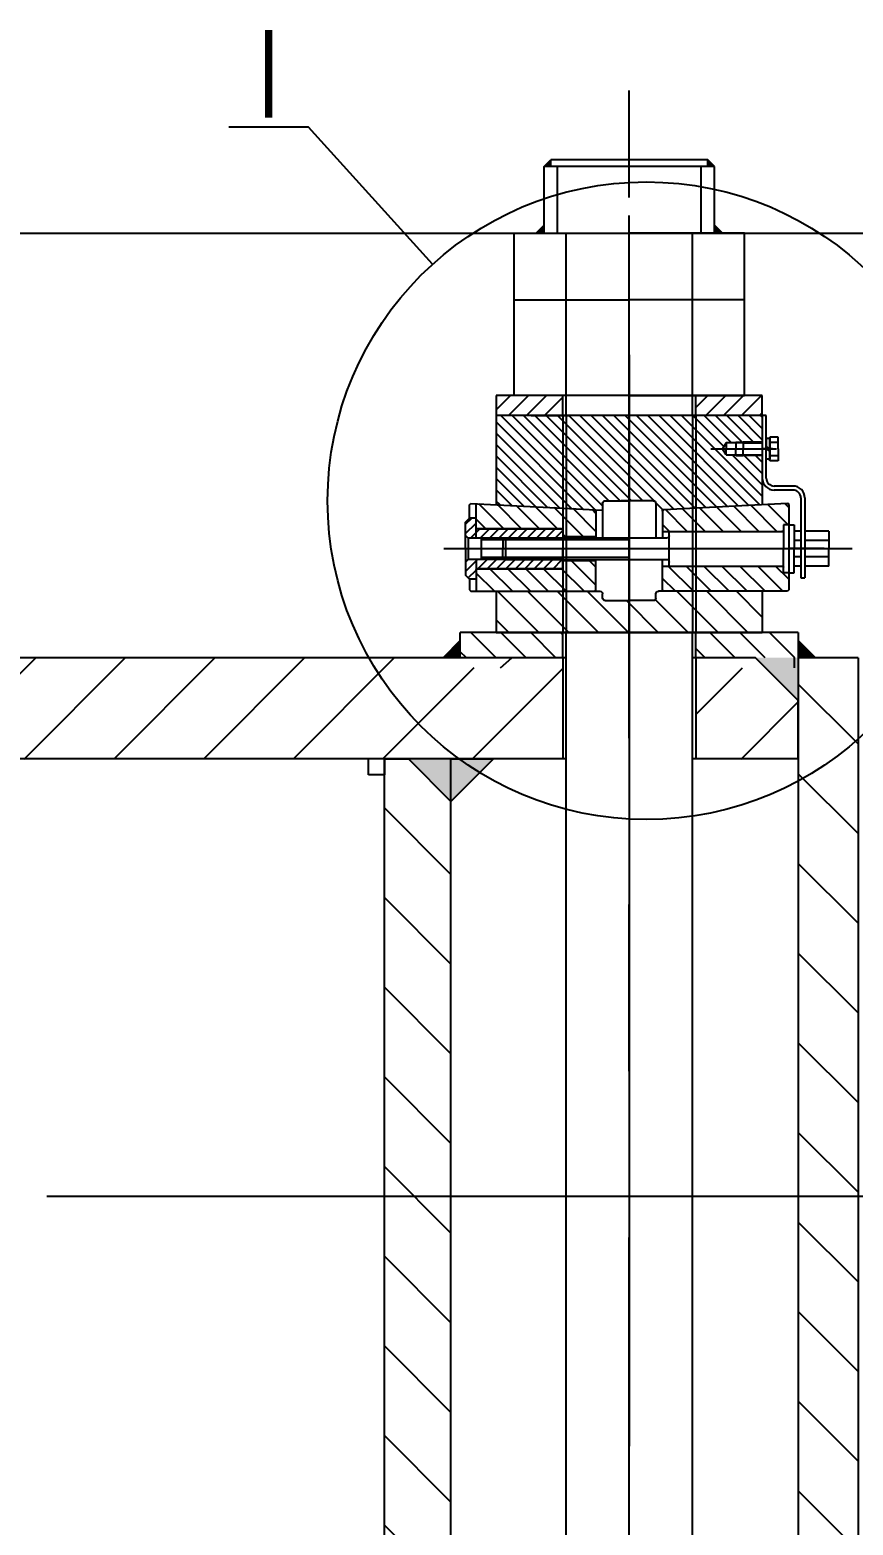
# Model space of a CAD drawing. Header units: millimetres. Extents: x -254 to 20771, y -723 to 14152.
# Drawn here: x 15975 to 16594, y 11575 to 12698 of the extents above; entities that cross this region are included whole.
import ezdxf
from ezdxf.enums import TextEntityAlignment as Align

# ---------------------------------------------------------------- set-up
doc = ezdxf.new("R2010")
doc.units = ezdxf.units.MM
doc.header["$LTSCALE"] = 500
doc.linetypes.add('F', pattern=[0.75, 0.5, -0.25])
doc.linetypes.add('G', pattern=[2, 1.25, -0.25, 0.25, -0.25])
for name, color, linetype in [('01', 7, 'Continuous'), ('02', 1, 'Continuous'), ('04', 2, 'F'), ('05', 4, 'G'), ('08', 1, 'Continuous'), ('11', 3, 'Continuous')]:
    doc.layers.add(name, color=color, linetype=linetype)
doc.styles.get("Standard").update_dxf_attribs({"font": 'isocp', "width": 0.707, "bigfont": 'intecad.shx'})
doc.dimstyles.new('INTE', dxfattribs={"dimscale": 50, "dimtxt": 3.5, "dimasz": 3, "dimexe": 3, "dimexo": 0, "dimgap": 1, "dimtad": 1, "dimdec": 3, "dimdsep": 46, "dimtxsty": 'Standard', "dimcen": 0, "dimclrd": 1, "dimclre": 1, "dimclrt": 3, "dimaunit": 1, "dimadec": 0, "dimazin": 0, "dimtfac": 1, "dimtdec": 3, "dimtmove": 0, "dimatfit": 0, "dimfxl": 1, "dimarcsym": 0})

# ---------------------------------------------------------------- blocks, each defined once
blk = doc.blocks.new('ww www')
at = {"layer": '02', "linetype": 'Continuous'}
h = blk.add_hatch(dxfattribs=at)
h.set_pattern_fill('ANSI31', color=1, scale=15, style=0)
h.paths.add_polyline_path([(14798.8, 10268.3), (14798.8, 10223.3), (15522.8, 10223.3), (15514.9, 10268.3)])
for p, q in [((14798.8, 10268.3), (15477.9, 10268.3)), ((14798.8, 10268.3), (14798.8, 10223.3)), ((15516, 10261.9), (15522.8, 10223.3)), ((14798.8, 10223.3), (15522.8, 10223.3))]:
    blk.add_line(p, q)
blk = doc.blocks.new('dwqwer')
at = {"layer": '02', "linetype": 'Continuous'}
h = blk.add_hatch(dxfattribs=at)
h.set_pattern_fill('ANSI31', color=1, scale=15, style=0)
h.paths.add_polyline_path([(13249.2, 9326.6), (13249.2, 9351.6), (13224.2, 9376.6), (12624.2, 9376.6), (12592.2, 9344.6), (12592.2, 9326.6)])
for p, q in [((12592.2, 9344.6), (12624.2, 9376.6)), ((13224.2, 9376.6), (12624.2, 9376.6)), ((13224.2, 9376.6), (13249.2, 9351.6)), ((13249.2, 9326.6), (13249.2, 9351.6)), ((12592.2, 9326.6), (12592.2, 9344.6)), ((13249.2, 9326.6), (12592.2, 9326.6))]:
    blk.add_line(p, q)
blk = doc.blocks.new('*D85')
at = {"layer": '08', "color": 1, "lineweight": -2}
for p, q in [((16512.3, 12545.4), (17750.1, 12545.4)), ((17600.1, 11325.4), (17600.1, 12395.4)), ((16471.4, 11175.4), (17750.1, 11175.4))]:
    blk.add_line(p, q, dxfattribs=at)
at = {"layer": '08', "color": 1}
for points in [[(17575.1, 12395.4), (17625.1, 12395.4), (17600.1, 12545.4)], [(17575.1, 11325.4), (17625.1, 11325.4), (17600.1, 11175.4)]]:
    blk.add_solid(points, dxfattribs=at)
at = {"layer": 'Defpoints', "color": 0}
for p in [(16512.3, 12545.4), (17600.1, 12545.4), (16471.4, 11175.4)]:
    blk.add_point(p, dxfattribs=at)
at = {"layer": '08', "color": 3, "insert": (17462.6, 11860.4), "char_height": 175, "attachment_point": 5, "rotation": 90}
blk.add_mtext('1370', dxfattribs=at)
blk = doc.blocks.new('*D86')
at = {"layer": '08', "color": 1, "lineweight": -2}
for p, q in [((15783, 12545.4), (18317.4, 12545.4)), ((18167.4, 12395.4), (18167.4, 10818.4)), ((15785.6, 10668.4), (18317.4, 10668.4))]:
    blk.add_line(p, q, dxfattribs=at)
at = {"layer": '08', "color": 1}
for points in [[(18142.4, 12395.4), (18192.4, 12395.4), (18167.4, 12545.4)], [(18142.4, 10818.4), (18192.4, 10818.4), (18167.4, 10668.4)]]:
    blk.add_solid(points, dxfattribs=at)
at = {"layer": 'Defpoints', "color": 0}
for p in [(15783, 12545.4), (15785.6, 10668.4), (18167.4, 10668.4)]:
    blk.add_point(p, dxfattribs=at)
at = {"layer": '08', "color": 3, "insert": (18029.9, 11606.9), "char_height": 175, "attachment_point": 5, "rotation": 90}
blk.add_mtext('1877', dxfattribs=at)
blk = doc.blocks.new('erwtr')
at = {"layer": '02', "linetype": 'Continuous', "ltscale": 0.75}
h = blk.add_hatch(dxfattribs=at)
h.set_pattern_fill('ANSI31', color=1, scale=15, angle=90, style=0)
h.set_pattern_definition([(45, (18586.69, -3455.853), (33.67596, -33.67596), [])])
h.paths.add_polyline_path([(10444, 4781.1), (10444, 4858.1), (10488, 4858.1), (10512.5, 4833.6), (10512.5, 4781.1)])
h.paths.add_polyline_path([(10444, 4681.1), (10512.5, 4681.1), (10512.5, 4607.1), (10520, 4607.1), (10520, 4458.1), (10444, 4458.1)])
h.paths.add_polyline_path([(10444, 4458.1), (10520, 4458.1), (10520, 4169.3), (10512.5, 4169.3), (10512.5, 4095.3), (10444, 4095.3)])
h.paths.add_polyline_path([(10444, 3995.3), (10512.5, 3995.3), (10512.5, 3921.3), (10520, 3921.3), (10520, 3702.1), (10495, 3677.1), (10463, 3677.1), (10444, 3696.1)])
blk = doc.blocks.new('etrttrd')
at = {"layer": '02'}
for points in [[(10976.1, 6762.1), (10989.1, 6749.1), (10976.1, 6749.1)], [(10976.1, 6482.1), (10989.1, 6495.1), (10976.1, 6495.1)], [(10976.1, 6076.4), (10989.1, 6063.4), (10976.1, 6063.4)], [(10976.1, 5796.4), (10989.1, 5809.4), (10976.1, 5809.4)]]:
    blk.add_hatch(color=256, dxfattribs=at).paths.add_polyline_path(points)
h = blk.add_hatch(dxfattribs=at)
h.set_pattern_fill('ANSI31', color=256, scale=5, style=0)
h.set_pattern_definition([(135, (16406.954, -68.102), (11.22532, 11.22532), [])])
h.paths.add_polyline_path([(10976.1, 6717.1), (10976.1, 6729), (10995.1, 6724.3), (10995.1, 6672.1), (10976.1, 6672.1)])
h.paths.add_polyline_path([(10976.1, 6749.1), (10995.1, 6749.1), (10995.1, 6724.3), (10976.1, 6729)])
h.paths.add_polyline_path([(10976.1, 6572.1), (10995.1, 6572.1), (10995.1, 6495.1), (10976.1, 6495.1)])
h = blk.add_hatch(dxfattribs=at)
h.set_pattern_fill('ANSI31', color=256, scale=5, style=0)
h.set_pattern_definition([(135, (16406.954, -753.802), (11.22532, 11.22532), [])])
h.paths.add_polyline_path([(10976.1, 6031.4), (10976.1, 6043.3), (10995.1, 6038.6), (10995.1, 5986.4), (10976.1, 5986.4)])
h.paths.add_polyline_path([(10976.1, 6063.4), (10995.1, 6063.4), (10995.1, 6038.6), (10976.1, 6043.3)])
h.paths.add_polyline_path([(10976.1, 5886.4), (10995.1, 5886.4), (10995.1, 5809.4), (10976.1, 5809.4)])
at = {"layer": '01', "color": 7, "linetype": 'Continuous'}
for p, q in [((10995.1, 6749.1), (10976.1, 6749.1)), ((10976.1, 6495.1), (10995.1, 6495.1)), ((10995.1, 6063.4), (10976.1, 6063.4))]:
    blk.add_line(p, q, dxfattribs=at)
at = {"layer": '01', "color": 7, "linetype": 'Continuous', "ltscale": 0.75}
for p, q in [((10995.1, 6749.1), (10995.1, 6495.1)), ((10995.1, 6063.4), (10995.1, 5809.4))]:
    blk.add_line(p, q, dxfattribs=at)
at = {"layer": '01'}
blk.add_line((10995.1, 5809.4), (10976.1, 5809.4), dxfattribs=at)
at = {"layer": '02'}
for p, q in [((10989.1, 6749.1), (10976.1, 6762.1)), ((10989.1, 6495.1), (10976.1, 6482.1)), ((10989.1, 6063.4), (10976.1, 6076.4)), ((10989.1, 5809.4), (10976.1, 5796.4))]:
    blk.add_line(p, q, dxfattribs=at)
blk = doc.blocks.new('etgrtgrtr')
at = {"layer": '01', "color": 7, "linetype": 'Continuous'}
for p, q in [((13798, 1497.8), (13858, 1497.8)), ((13798, 1494.8), (13858, 1494.8))]:
    blk.add_line(p, q, dxfattribs=at)
at = {"layer": '01'}
for p, q in [((13858, 1494.8), (13858, 1497.8)), ((13789, 1488.8), (13789, 1474.8)), ((13792, 1488.8), (13792, 1474.8)), ((13736, 1468.8), (13736, 1465.8)), ((13783, 1468.8), (13736, 1468.8)), ((13736, 1465.8), (13783, 1465.8))]:
    blk.add_line(p, q, dxfattribs=at)
for centre, radius, start, end in [((13798, 1488.8), 9, 90, 180), ((13798, 1488.8), 6, 90, 180), ((13783, 1474.8), 6, 270, 0), ((13783, 1474.8), 9, 270, 0)]:
    blk.add_arc(centre, radius, start, end, dxfattribs=at)
at = {"layer": '05', "color": 4, "linetype": 'G'}
for p, q in [((13836, 1512.4), (13836, 1486.4)), ((13761, 1452.6), (13761, 1475.5))]:
    blk.add_line(p, q, dxfattribs=at)
blk = doc.blocks.new('*U57')
at = {"layer": '01'}
for p, q in [((-7.7, 2.6), (-7.7, 0)), ((0, 2.6), (-7.7, 2.6)), ((-7.7, 0), (0, 0)), ((0, 0), (-1.5, 2.6)), ((0, 2.6), (1.5, 0)), ((0, 2.6), (7.7, 2.6)), ((7.7, 0), (0, 0)), ((7.7, 2.6), (7.7, 0))]:
    blk.add_line(p, q, dxfattribs=at)
at = {"layer": '05'}
blk.add_line((0, 4.7), (0, -2.1), dxfattribs=at)
blk = doc.blocks.new('ergertg')
at = {"layer": '02', "linetype": 'Continuous'}
h = blk.add_hatch(dxfattribs=at)
h.set_pattern_fill('ANSI31', color=1, scale=3, style=0)
h.set_pattern_definition([(135, (13771.895, 2181.4195), (6.7352, 6.7352), [])])
h.paths.add_polyline_path([(13566.7, 2653.7), (13571.7, 2653.7), (13571.7, 2657.7), (13586.7, 2657.7), (13587.7, 2656.7), (13583, 2563.7), (13582.5, 2563.2), (13582, 2562.7), (13567.7, 2562.7), (13566.7, 2563.7)])
h.paths.add_polyline_path([(13521.7, 2656.7), (13522.7, 2657.7), (13535.7, 2657.7), (13535.7, 2653.7), (13540.7, 2653.7), (13540.7, 2598.8), (13538.9, 2562.7), (13522.7, 2562.7), (13521.7, 2563.7)])
h.paths.add_polyline_path([(13540.7, 2598.8), (13540.7, 2563.7), (13539.7, 2562.7), (13538.9, 2562.7)])
h = blk.add_hatch(dxfattribs=at)
h.set_pattern_fill('ANSI31', color=1, scale=5, style=0)
h.set_pattern_definition([(135, (13893.227, 2406.885), (11.2253, 11.2253), [])])
h.paths.add_polyline_path([(13490.7, 2537.7), (13514.7, 2537.7), (13514.7, 2555.7, -0.414214), (13516.7, 2557.7), (13519.7, 2557.7, 0.414214), (13521.7, 2559.7), (13521.7, 2637.7), (13490.7, 2637.7)])
h.paths.add_polyline_path([(13514.7, 2537.7), (13490.7, 2537.7), (13490.7, 2437.7), (13521.7, 2437.7), (13521.7, 2515.7, 0.414214), (13519.7, 2517.7), (13516.7, 2517.7, -0.414214), (13514.7, 2519.7)])
at = {"layer": '02'}
h = blk.add_hatch(dxfattribs=at)
h.set_pattern_fill('_USER', color=256, scale=6, angle=45, style=0, pattern_type=0)
h.set_pattern_definition([(135, (13969.705, 1878.8396), (4.24264, 4.24264), [])])
h.paths.add_polyline_path([(13583.8, 2495.7), (13651.8, 2495.7), (13653.8, 2493.7), (13653.8, 2437.7), (13588.7, 2437.7), (13586.6, 2439.7)])
edge = h.paths.add_edge_path()
edge.add_line((13582.7, 2517.7), (13587.7, 2517.7))
edge.add_ellipse((13587.7, 2519.7), major_axis=(-1.41, 1.41), ratio=1, start_angle=135, end_angle=225)
edge.add_line((13589.7, 2519.7), (13589.7, 2537.7))
edge.add_line((13589.7, 2537.7), (13651.8, 2537.7))
edge.add_line((13651.8, 2537.7), (13651.8, 2495.7))
edge.add_line((13651.8, 2495.7), (13583.8, 2495.7))
edge.add_line((13583.8, 2495.7), (13582.7, 2517.7))
edge = h.paths.add_edge_path()
edge.add_ellipse((13587.7, 2555.7), major_axis=(1.41, 1.41), ratio=1, start_angle=315, end_angle=405)
edge.add_line((13587.7, 2557.7), (13582.7, 2557.7))
edge.add_line((13582.7, 2557.7), (13583.8, 2579.7))
edge.add_line((13583.8, 2579.7), (13651.8, 2579.7))
edge.add_line((13651.8, 2579.7), (13651.8, 2537.7))
edge.add_line((13651.8, 2537.7), (13589.7, 2537.7))
edge.add_line((13589.7, 2537.7), (13589.7, 2555.7))
h.paths.add_polyline_path([(13586.6, 2635.7), (13588.7, 2637.7), (13623.7, 2637.7), (13623.7, 2617.7), (13624.2, 2617.7), (13624.2, 2610.6), (13628.7, 2607.7), (13633.2, 2610.6), (13633.2, 2617.7), (13633.7, 2617.7), (13633.7, 2637.7), (13653.8, 2637.7), (13653.8, 2581.7), (13651.8, 2579.7), (13583.8, 2579.7)])
h.paths.add_polyline_path([(13633.2, 2637.7), (13633.7, 2637.7), (13633.7, 2617.7), (13633.2, 2617.7)], flags=17)
h.paths.add_polyline_path([(13623.7, 2637.7), (13624.2, 2637.7), (13624.2, 2617.7), (13623.7, 2617.7)], flags=16)
h.paths.add_polyline_path([(13651.8, 2579.7), (13653.8, 2581.7), (13653.8, 2537.7), (13651.8, 2537.7)])
h.paths.add_polyline_path([(13651.8, 2537.7), (13653.8, 2537.7), (13653.8, 2493.7), (13651.8, 2495.7)])
at = {"layer": '02', "linetype": 'Continuous'}
h = blk.add_hatch(dxfattribs=at)
h.set_pattern_fill('LINE', color=1, scale=3, angle=45, style=0)
h.set_pattern_definition([(135, (13745.205, 2045.196), (6.7352, 6.7352), [])])
h.paths.add_polyline_path([(13567.7, 2487.7), (13562.7, 2487.7), (13562.7, 2511.7), (13563.7, 2512.7), (13582, 2512.7), (13583, 2511.7), (13587.5, 2422.7), (13568.7, 2422.7), (13568.7, 2486.7, 0.414214)])
h.paths.add_polyline_path([(13521.7, 2511.7), (13522.7, 2512.7), (13543.7, 2512.7), (13544.7, 2511.7), (13544.7, 2487.7), (13539.7, 2487.7, 0.414214), (13538.7, 2486.7), (13538.7, 2422.7), (13521.7, 2422.7)])
blk.add_line((13545.7, 2537.7), (13561.7, 2537.7))
at = {"layer": '01'}
for p, q in [((13540.6, 2687.7), (13540.6, 2669.7)), ((13547.6, 2687.7), (13547.6, 2669.7)), ((13559.9, 2687.7), (13559.9, 2669.7)), ((13566.8, 2687.7), (13566.8, 2669.7)), ((13540.6, 2666.7), (13540.6, 2661.7)), ((13547.6, 2666.7), (13547.6, 2661.7)), ((13559.9, 2666.7), (13559.9, 2661.7)), ((13566.8, 2666.7), (13566.8, 2661.7)), ((13587.7, 2656.7), (13583, 2563.7)), ((13587.7, 2656.7), (13586.7, 2657.7)), ((13628.7, 2649.7), (13619.8, 2649.7)), ((13619.8, 2649.7), (13619.8, 2643.3)), ((13619.8, 2643.3), (13628.7, 2643.3)), ((13623.7, 2643.3), (13623.7, 2649.7)), ((13628.7, 2649.7), (13637.6, 2649.7)), ((13637.6, 2643.3), (13628.7, 2643.3)), ((13633.7, 2643.3), (13633.7, 2649.7)), ((13637.6, 2649.7), (13637.6, 2643.3)), ((13623.7, 2623.3), (13628.7, 2623.3)), ((13623.7, 2617.7), (13628.7, 2617.7)), ((13624.2, 2617.7), (13624.2, 2623.3)), ((13624.2, 2610.6), (13624.2, 2617.7)), ((13633.7, 2623.3), (13628.7, 2623.3)), ((13633.7, 2617.7), (13628.7, 2617.7)), ((13633.2, 2623.3), (13633.2, 2617.7)), ((13633.2, 2617.7), (13633.2, 2610.6)), ((13624.2, 2610.6), (13628.7, 2607.7)), ((13624.2, 2610.6), (13628.7, 2610.6)), ((13633.2, 2610.6), (13628.7, 2607.7)), ((13633.2, 2610.6), (13628.7, 2610.6)), ((13540.7, 2567.7), (13553.7, 2567.7)), ((13553.7, 2567.7), (13566.7, 2567.7)), ((13583, 2563.7), (13582, 2562.7)), ((13545.7, 2537.7), (13561.7, 2537.7)), ((13587.7, 2418.7), (13582.7, 2517.7)), ((13582, 2512.7), (13583, 2511.7)), ((13561.7, 2444.7), (13545.7, 2444.7)), ((13547.7, 2442.7), (13545.7, 2444.7)), ((13547.7, 2442.7), (13553.7, 2442.7)), ((13559.7, 2442.7), (13553.7, 2442.7)), ((13559.7, 2442.7), (13561.7, 2444.7)), ((13545.7, 2426.7), (13561.7, 2426.7)), ((13545.7, 2422.7), (13521.7, 2422.7)), ((13522.7, 2417.7), (13521.7, 2418.7)), ((13530.7, 2417.7), (13522.7, 2417.7)), ((13530.7, 2417.7), (13533.7, 2414.7)), ((13543.7, 2414.7), (13545.7, 2416.7)), ((13561.7, 2416.7), (13545.7, 2416.7)), ((13561.7, 2422.7), (13587.5, 2422.7)), ((13561.7, 2416.7), (13563.7, 2414.7)), ((13573.7, 2414.7), (13576.7, 2417.7)), ((13576.7, 2417.7), (13586.7, 2417.7)), ((13586.7, 2417.7), (13587.7, 2418.7)), ((13553.7, 2414.7), (13533.7, 2414.7)), ((13553.7, 2414.7), (13573.7, 2414.7))]:
    blk.add_line(p, q, dxfattribs=at)
at = {"layer": '01', "color": 7, "linetype": 'Continuous'}
for p, q in [((13540.6, 2687.7), (13553.7, 2687.7)), ((13566.8, 2687.7), (13553.7, 2687.7)), ((13522.7, 2657.7), (13521.7, 2656.7)), ((13521.7, 2656.7), (13521.7, 2563.7)), ((13553.7, 2657.7), (13522.7, 2657.7)), ((13535.7, 2661.7), (13553.7, 2661.7)), ((13535.7, 2657.7), (13535.7, 2661.7)), ((13535.7, 2657.7), (13535.7, 2653.7)), ((13535.7, 2657.7), (13535.7, 2653.7)), ((13535.7, 2653.7), (13553.7, 2653.7)), ((13535.7, 2653.7), (13553.7, 2653.7)), ((13540.7, 2562.7), (13540.7, 2653.7)), ((13540.7, 2567.7), (13540.7, 2652.7)), ((13571.7, 2661.7), (13553.7, 2661.7)), ((13586.7, 2657.7), (13553.7, 2657.7)), ((13571.7, 2653.7), (13553.7, 2653.7)), ((13571.7, 2653.7), (13553.7, 2653.7)), ((13566.7, 2562.7), (13566.7, 2653.7)), ((13566.7, 2567.7), (13566.7, 2652.7)), ((13571.7, 2657.7), (13571.7, 2661.7)), ((13571.7, 2657.7), (13571.7, 2653.7)), ((13571.7, 2657.7), (13571.7, 2653.7)), ((13490.7, 2437.7), (13490.7, 2637.7)), ((13521.7, 2637.7), (13490.7, 2637.7)), ((13521.7, 2637.7), (13521.7, 2559.7)), ((13653.7, 2637.7), (13586.7, 2637.7)), ((13623.7, 2637.7), (13623.7, 2623.3)), ((13633.7, 2637.7), (13633.7, 2623.3)), ((13653.7, 2637.7), (13653.7, 2537.7)), ((13522.7, 2562.7), (13521.7, 2563.7)), ((13522.7, 2562.7), (13545.7, 2562.7)), ((13545.7, 2444.7), (13545.7, 2565.7)), ((13561.7, 2565.7), (13561.7, 2444.7)), ((13582, 2562.7), (13561.7, 2562.7)), ((13514.7, 2555.7), (13514.7, 2537.7)), ((13516.7, 2557.7), (13519.7, 2557.7)), ((13587.7, 2557.7), (13561.7, 2557.7)), ((13589.7, 2555.7), (13589.7, 2537.7)), ((13514.7, 2519.7), (13514.7, 2537.7)), ((13589.7, 2519.7), (13589.7, 2537.7)), ((13653.7, 2537.7), (13653.7, 2437.7)), ((13516.7, 2517.7), (13519.7, 2517.7)), ((13587.7, 2517.7), (13561.7, 2517.7)), ((13521.7, 2437.7), (13521.7, 2515.7)), ((13522.7, 2512.7), (13521.7, 2511.7)), ((13521.7, 2418.7), (13521.7, 2511.7)), ((13522.7, 2512.7), (13545.7, 2512.7)), ((13544.7, 2512.7), (13544.7, 2487.7)), ((13582, 2512.7), (13561.7, 2512.7)), ((13562.7, 2512.7), (13562.7, 2487.7)), ((13653.7, 2464.1), (13653.7, 2493.7)), ((13539.7, 2487.7), (13538.7, 2486.7)), ((13538.7, 2486.7), (13538.7, 2423.7)), ((13538.7, 2423.7), (13538.7, 2486.7)), ((13539.7, 2487.7), (13553.7, 2487.7)), ((13539.7, 2487.7), (13553.7, 2487.7)), ((13547.1, 2485.7), (13547.1, 2426.7)), ((13567.7, 2487.7), (13553.7, 2487.7)), ((13567.7, 2487.7), (13553.7, 2487.7)), ((13560.3, 2485.7), (13560.3, 2426.7)), ((13567.7, 2487.7), (13568.7, 2486.7)), ((13568.7, 2486.7), (13568.7, 2423.7)), ((13568.7, 2423.7), (13568.7, 2486.7)), ((13521.7, 2437.7), (13490.7, 2437.7)), ((13653.7, 2437.7), (13586.7, 2437.7)), ((13545.7, 2426.7), (13545.7, 2416.7)), ((13561.7, 2426.7), (13561.7, 2416.7)), ((13530.7, 2422.7), (13530.7, 2417.7)), ((13537.7, 2422.7), (13530.7, 2422.7)), ((13569.7, 2422.7), (13576.7, 2422.7)), ((13576.7, 2422.7), (13576.7, 2417.7))]:
    blk.add_line(p, q, dxfattribs=at)
for centre, radius, start, end in [((13539.7, 2652.7), 1, 0, 90), ((13567.7, 2652.7), 1, 90, 180), ((13516.7, 2555.7), 2, 90, 180), ((13519.7, 2559.7), 2, 270, 0), ((13587.7, 2555.7), 2, 0, 90), ((13516.7, 2519.7), 2, 180, 270), ((13519.7, 2515.7), 2, 0, 90), ((13587.7, 2519.7), 2, 270, 0), ((13539.7, 2486.7), 1, 90, 180), ((13567.7, 2486.7), 1, 0, 90), ((13537.7, 2423.7), 1, 270, 0), ((13569.7, 2423.7), 1, 180, 270)]:
    blk.add_arc(centre, radius, start, end, dxfattribs=at)
at = {"layer": '01'}
for centre, start, end in [((13543.7, 2565.7), 0, 90), ((13563.7, 2565.7), 90, 180)]:
    blk.add_arc(centre, 2, start, end, dxfattribs=at)
at = {"layer": '02'}
for p, q in [((13586.7, 2657.7), (13587.7, 2657.7)), ((13587.7, 2656.7), (13587.7, 2657.7)), ((13582, 2562.7), (13583, 2562.7)), ((13583, 2563.7), (13583, 2562.7)), ((13547.1, 2537.7), (13547.1, 2443.3)), ((13560.3, 2537.7), (13560.3, 2443.3)), ((13538.7, 2480.4), (13545.6, 2487.2)), ((13561.7, 2482.1), (13567.3, 2487.7)), ((13538.7, 2473.3), (13545.7, 2480.3)), ((13538.7, 2466.2), (13545.7, 2473.2)), ((13545.7, 2480.3), (13547.1, 2481.7)), ((13545.7, 2473.2), (13547.1, 2474.6)), ((13560.3, 2480.7), (13561.7, 2482.1)), ((13560.3, 2473.7), (13561.7, 2475.1)), ((13561.7, 2475.1), (13568.7, 2482.1)), ((13561.7, 2468), (13568.7, 2475)), ((13538.7, 2459.1), (13545.7, 2466.1)), ((13545.7, 2466.1), (13547.1, 2467.5)), ((13545.7, 2459.1), (13547.1, 2460.5)), ((13560.3, 2466.6), (13561.7, 2468)), ((13560.3, 2459.5), (13561.7, 2460.9)), ((13561.7, 2460.9), (13568.7, 2467.9)), ((13561.7, 2453.9), (13568.7, 2460.9)), ((13538.7, 2452.1), (13545.7, 2459.1)), ((13538.7, 2445), (13545.7, 2452)), ((13545.7, 2452), (13547.1, 2453.4)), ((13560.3, 2452.5), (13561.7, 2453.9)), ((13561.7, 2446.8), (13568.7, 2453.8)), ((13538.7, 2437.9), (13545.7, 2444.9)), ((13538.7, 2430.9), (13545.7, 2437.9)), ((13545.7, 2444.9), (13547.1, 2446.3)), ((13545.7, 2437.9), (13547.1, 2439.3)), ((13560.3, 2445.4), (13561.7, 2446.8)), ((13560.3, 2438.3), (13561.7, 2439.7)), ((13561.7, 2439.7), (13568.7, 2446.7)), ((13561.7, 2432.6), (13568.7, 2439.6)), ((13586.6, 2439.7), (13586.7, 2437.7)), ((13538.7, 2423.8), (13545.7, 2430.8)), ((13545.7, 2430.8), (13547.1, 2432.2)), ((13560.3, 2431.3), (13561.7, 2432.6)), ((13561.7, 2425.6), (13568.7, 2432.6)), ((13531.7, 2416.7), (13537.6, 2422.7)), ((13536.7, 2414.7), (13545.7, 2423.7)), ((13543.8, 2414.7), (13545.7, 2416.6)), ((13561.7, 2418.5), (13568.7, 2425.5)), ((13565, 2414.7), (13573, 2422.7)), ((13572.1, 2414.7), (13576.7, 2419.4))]:
    blk.add_line(p, q, dxfattribs=at)
at = {"layer": '02', "color": 1, "linetype": 'Continuous'}
for p, q in [((13624.2, 2623.3), (13624.2, 2637.7)), ((13633.2, 2623.3), (13633.2, 2637.7)), ((13623.7, 2617.7), (13623.7, 2623.3)), ((13633.7, 2617.7), (13633.7, 2623.3)), ((13545.7, 2487.1), (13545.7, 2426.7)), ((13561.7, 2487.1), (13561.7, 2426.7))]:
    blk.add_line(p, q, dxfattribs=at)
at = {"layer": '05', "color": 4, "linetype": 'G'}
for p, q in [((13553.7, 2705.2), (13553.7, 2398.3)), ((13628.7, 2598.9), (13628.7, 2648.4)), ((13699.3, 2537.7), (13480.7, 2537.7))]:
    blk.add_line(p, q, dxfattribs=at)
at = {"layer": '05'}
blk.add_line((13466.7, 2537.7), (13560.3, 2537.7), dxfattribs=at)
at = {"layer": '08', "color": 1}
blk.add_line((13589.7, 2550.5), (13589.7, 2531.7), dxfattribs=at)
blk.add_blockref('*U57', (13628.7, 2640.7))
at = {"layer": '05', "color": 4, "linetype": 'G', "xscale": -1}
blk.add_blockref('etgrtgrtr', (27389.8, 1171.9), dxfattribs=at)
blk = doc.blocks.new('df rghf')
at = {"layer": '02', "linetype": 'Continuous'}
for points in [[(8847.4, 5874.6), (8841.4, 5880.6), (8841.4, 5874.6)], [(8891.4, 5874.6), (8891.4, 5869.6), (8896.4, 5869.6)], [(8896.4, 5751.6), (8891.4, 5751.6), (8891.4, 5746.6)], [(8847.4, 5746.6), (8841.4, 5740.6), (8841.4, 5746.6)]]:
    blk.add_hatch(color=1, dxfattribs=at).paths.add_polyline_path(points)
blk.add_line((8841.4, 5764.8), (8841.4, 5856.4))
blk.add_line((8841.4, 5764.8), (8841.4, 5856.4))
at = {"layer": '01'}
for p, q in [((8791.4, 5897.2), (8791.4, 5810.6)), ((8791.4, 5897.2), (8841.4, 5897.2)), ((8841.4, 5897.2), (8841.4, 5810.6)), ((8841.4, 5874.6), (8891.4, 5874.6)), ((8891.4, 5874.6), (8891.4, 5746.6)), ((8891.4, 5869.6), (8896.4, 5869.6)), ((8896.4, 5869.6), (8896.4, 5751.6)), ((8791.4, 5724), (8791.4, 5810.6)), ((8841.4, 5724), (8841.4, 5810.6)), ((8891.4, 5751.6), (8896.4, 5751.6)), ((8841.4, 5746.6), (8891.4, 5746.6)), ((8791.4, 5724), (8841.4, 5724))]:
    blk.add_line(p, q, dxfattribs=at)
at = {"layer": '02', "color": 1, "linetype": 'Continuous'}
for p, q in [((8841.4, 5880.6), (8847.4, 5874.6)), ((8891.4, 5874.6), (8896.4, 5869.6)), ((8891.4, 5746.6), (8896.4, 5751.6)), ((8841.4, 5740.6), (8847.4, 5746.6))]:
    blk.add_line(p, q, dxfattribs=at)
at = {"layer": '04', "color": 2, "linetype": 'F'}
for p, q in [((8841.4, 5864.6), (8891.4, 5864.6)), ((8841.4, 5756.6), (8891.4, 5756.6))]:
    blk.add_line(p, q, dxfattribs=at)

msp = doc.modelspace()

# ---------------------------------------------------------------- hatches: boundary and pattern name
at = {"layer": '02', "linetype": 'Continuous'}
h = msp.add_hatch(dxfattribs=at)
h.set_pattern_fill('ANSI31', color=1, scale=3, style=0)
h.set_pattern_definition([(45, (11694.59, 1706.359), (6.735192, -6.735192), [])])
h.paths.add_polyline_path([(16512.2583, 12423.4146), (16525.6595, 12423.4146), (16525.6595, 12408.3686), (16475.6595, 12408.3686), (16475.6595, 12423.4146)])
h.paths.add_polyline_path([(16375.6595, 12423.4146), (16375.6595, 12408.3686), (16325.6595, 12408.3686), (16325.6595, 12423.4146)])
at = {"layer": '02'}
h = msp.add_hatch(color=256, dxfattribs=at)
h.paths.add_polyline_path([(16552.6595, 12194.3686), (16552.6595, 12226.3686), (16549.6595, 12226.3686), (16549.6595, 12218.8686), (16528.1595, 12218.8686)])
h.paths.add_polyline_path([(16549.6595, 12218.8686), (16549.6595, 12226.3686), (16520.6595, 12226.3686), (16528.1595, 12218.8686)])
h = msp.add_hatch(color=256, dxfattribs=at)
h.paths.add_polyline_path([(16323.6595, 12150.3686), (16291.6595, 12150.3686), (16291.6595, 12118.3686)])
h.paths.add_polyline_path([(16291.6595, 12118.3686), (16291.6595, 12150.3686), (16259.6595, 12150.3686)])

# ---------------------------------------------------------------- linework, layer by layer
for p, q in [((16375.6595, 12408.3686), (16375.6595, 12423.3686)), ((16475.6595, 12408.3686), (16475.6595, 12423.3686)), ((16552.6595, 12194.3686), (16520.6595, 12226.3686)), ((16552.6595, 12150.3686), (16552.6595, 12194.3686))]:
    msp.add_line(p, q)
at = {"layer": '01', "color": 7, "linetype": 'Continuous'}
for p, q in [((16378.1595, 12408.3686), (16378.1595, 12545.3686)), ((16473.1595, 12408.3686), (16473.1595, 12545.3686)), ((16378.1595, 12423.3686), (16378.1595, 12495.3686)), ((16473.1595, 12423.3686), (16473.1595, 12495.3686)), ((16378.1595, 11178.3686), (16378.1595, 12245.3686)), ((16473.1595, 11178.3686), (16473.1595, 12245.3686)), ((16378.1595, 12226.3686), (15787.3595, 12226.3686)), ((16520.6595, 12226.3686), (16473.1595, 12226.3686)), ((16549.6595, 12226.3686), (16549.6595, 12218.8686)), ((16378.1595, 12150.3686), (15787.3595, 12150.3686)), ((16552.6595, 12150.3686), (16473.1595, 12150.3686))]:
    msp.add_line(p, q, dxfattribs=at)
at = {"layer": '01'}
for p, q in [((16339.0608, 12423.3686), (16339.0608, 12495.3686)), ((16512.2583, 12423.3686), (16512.2583, 12495.3686)), ((16525.6595, 12423.3686), (16325.6595, 12423.3686)), ((16325.6595, 12423.3686), (16325.6595, 12408.3686)), ((16425.6595, 12423.3686), (16339.0608, 12423.3686)), ((16425.6595, 12423.3686), (16512.2583, 12423.3686)), ((16525.6595, 12408.4146), (16525.6595, 12423.3686)), ((16375.6595, 12226.3686), (16375.6595, 12150.3686)), ((16475.6595, 12226.3686), (16475.6595, 12150.3686)), ((16229.6595, 12138.3686), (16229.6595, 12150.3686)), ((16241.6595, 12150.3686), (16241.6595, 12138.3686)), ((16241.6595, 12138.3686), (16229.6595, 12138.3686))]:
    msp.add_line(p, q, dxfattribs=at)
at = {"layer": '02'}
for p, q in [((16184.6045, 12625.0169), (16124.6045, 12625.0169)), ((16277.8141, 12521.9892), (16184.6045, 12625.0169)), ((16329.0182, 12218.8686), (16337.4267, 12226.3686)), ((16323.6595, 12150.3686), (16291.6595, 12118.3686)), ((16291.6595, 12150.3686), (16323.6595, 12150.3686)), ((16291.6595, 12118.3686), (16291.6595, 12150.3686))]:
    msp.add_line(p, q, dxfattribs=at)
msp.add_circle((16438.5082, 12344.3686), 239.5238, dxfattribs=at)
at = {"layer": '04', "color": 2, "linetype": 'F'}
for p, q in [((16375.6595, 12408.3686), (16375.6595, 12245.3686)), ((16378.1595, 12408.3686), (16378.1595, 12245.3686)), ((16473.1595, 12408.3686), (16473.1595, 12245.3686)), ((16475.6595, 12408.3686), (16475.6595, 12245.3686)), ((16375.6595, 12226.3686), (16375.6595, 12245.3686)), ((16475.6595, 12226.3686), (16475.6595, 12245.3686))]:
    msp.add_line(p, q, dxfattribs=at)
at = {"layer": '05'}
for p, q in [((16425.6595, 12572.1158), (16425.6595, 12652.5293)), ((16425.6595, 12419.2078), (16425.6595, 12499.5753))]:
    msp.add_line(p, q, dxfattribs=at)
at = {"layer": '05', "color": 4, "linetype": 'G'}
for p, q in [((16425.6595, 11165.9525), (16425.6595, 12558.5597)), ((16425.6595, 12259.1377), (16425.6595, 11338.0142)), ((14987.938, 11821.8686), (16883.3639, 11821.8686))]:
    msp.add_line(p, q, dxfattribs=at)

# ---------------------------------------------------------------- block references
at = {"layer": '01', "extrusion": (0, 0, -1), "zscale": -1, "rotation": 90}
for name, p in [('df rghf', (-10615.055, 3703.9774)), ('etrttrd', (-9803.5966, 1250.2197)), ('erwtr', (-11694.59, 1706.3585))]:
    msp.add_blockref(name, p, dxfattribs=at)
at = {"layer": '01', "rotation": 270}
for name, p in [('ww www', (6329.3917, 27025.1955)), ('dwqwer', (6915.062, 24742.6181))]:
    msp.add_blockref(name, p, dxfattribs=at)
at = {"layer": '02', "extrusion": (0, 0, -1), "zscale": -1, "rotation": 90}
msp.add_blockref('ergertg', (-13887.9607, -1245.3556), dxfattribs=at)

# ---------------------------------------------------------------- texts
at = {"layer": '11', "text_generation_flag": 4, "width": 0.707}
msp.add_text('Ⅰ', height=75, rotation=180, dxfattribs=at).set_placement((16154.6045, 12625.0169), align=Align.CENTER)

# ---------------------------------------------------------------- dimensions: what is measured, and where the dimension line sits
at = {"layer": '08'}
for base, p1, p2, picture, middle in [((18167.3994, 10668.3686), (15782.9561, 12545.3686), (15785.6275, 10668.3686), '*D86', (18029.8994, 11606.8686)), ((17600.1316, 12545.3686), (16471.4275, 11175.3686), (16512.2583, 12545.3686), '*D85', (17462.6316, 11860.3686))]:
    dim = msp.add_linear_dim(base=base, p1=p1, p2=p2, angle=90, dimstyle='INTE', dxfattribs=at)
    dim.commit()
    dim.dimension.update_dxf_attribs({"geometry": picture, "text_midpoint": middle})

doc.saveas('drawing.dxf')
